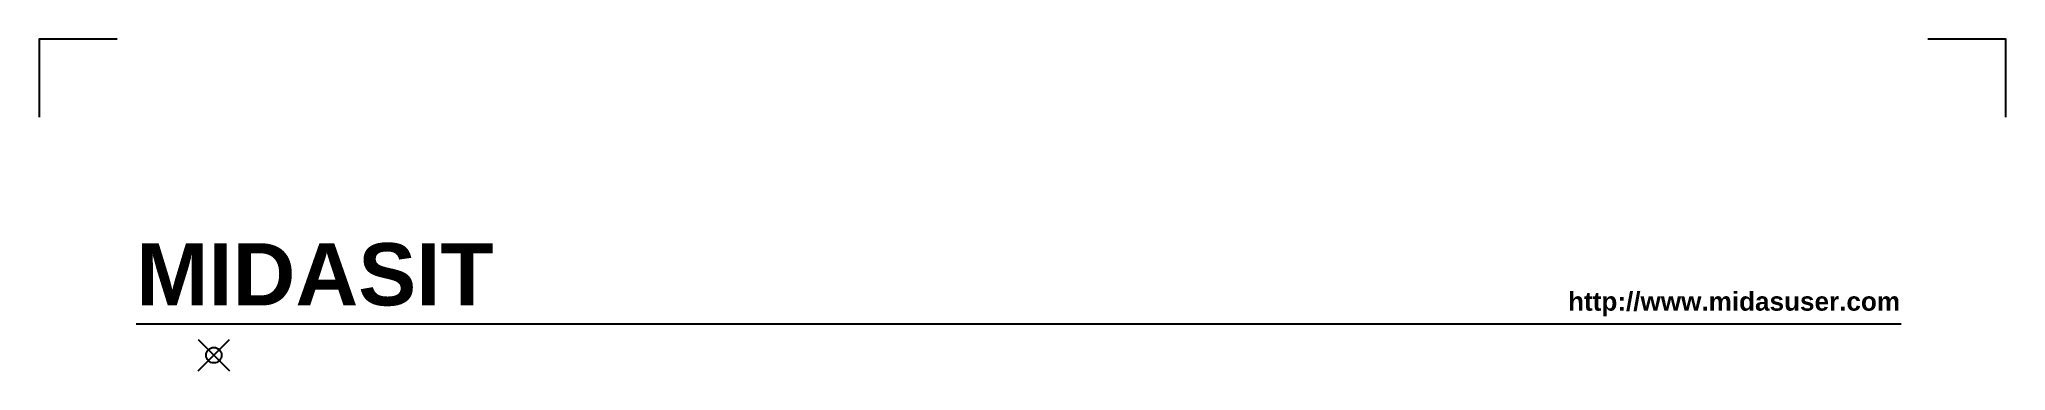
# Model space of a CAD drawing. Extents: x -21 to 6296, y -369 to 8564.
# Drawn here: x -21 to 6296, y 7498 to 8564 of the extents above; entities outside this region: 4.
import ezdxf
from ezdxf.enums import TextEntityAlignment as Align

# ---------------------------------------------------------------- set-up
doc = ezdxf.new("R2010")
doc.units = 0
doc.header["$LTSCALE"] = 30
doc.header["$MEASUREMENT"] = 0
doc.header["$PDMODE"] = 35
doc.header["$PDSIZE"] = 50
doc.layers.get('0').update_dxf_attribs({"linetype": 'CONTINUOUS'})
doc.layers.get('Defpoints').update_dxf_attribs({"color": 252, "linetype": 'CONTINUOUS'})
doc.layers.add('Frame', color=2, linetype='CONTINUOUS')
doc.layers.add('Logo-Text', color=7, linetype='CONTINUOUS')
doc.styles.add('ARIAL-BOLD', font='arialbd.ttf')

msp = doc.modelspace()

# ---------------------------------------------------------------- linework, layer by layer
at = {"ltscale": 5}
for p in [(540, 7548.1), (5760, 165.6)]:
    msp.add_point(p, dxfattribs=at)
at = {"layer": 'Defpoints', "ltscale": 5}
for points in [[(229.4, 8563.6), (-20.6, 8563.6), (-20.6, 8313.6)], [(6295.6, 8313.6), (6295.6, 8563.6), (6045.6, 8563.6)], [(-20.6, -119.3), (-20.6, -369.3), (229.4, -369.3)], [(6045.6, -369.3), (6295.6, -369.3), (6295.6, -119.3)]]:
    msp.add_lwpolyline(points, dxfattribs=at)
at = {"layer": 'Frame', "ltscale": 5}
for p, q in [((5960, 7648.1), (290, 7648.1)), ((5960, 65.6), (290, 65.6))]:
    msp.add_line(p, q, dxfattribs=at)

# ---------------------------------------------------------------- texts
at = {"layer": 'Logo-Text', "ltscale": 5, "style": 'ARIAL-BOLD'}
msp.add_text('MIDASIT', height=200, dxfattribs=at).set_placement((290, 7648.1), align=Align.BOTTOM_LEFT)
msp.add_text('http://www.midasuser.com', height=60, dxfattribs=at).set_placement((5956.4, 7673.1), align=Align.BOTTOM_RIGHT)

doc.saveas('drawing.dxf')
